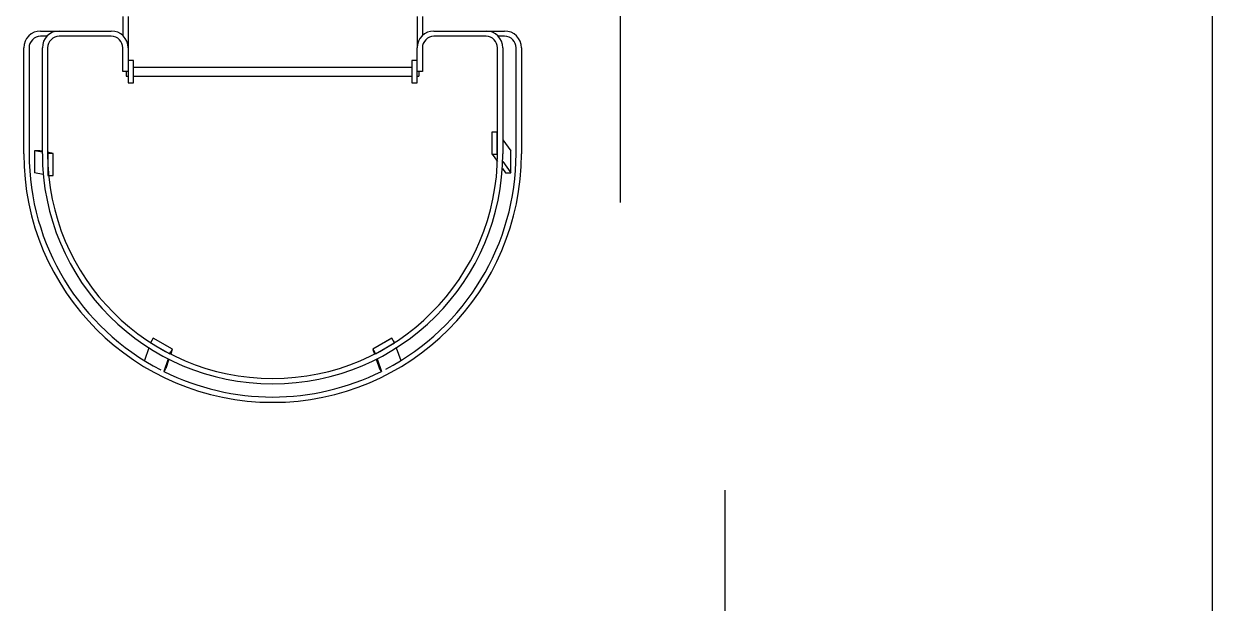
# Model space of a CAD drawing. Header units: inches. Extents: x 295136 to 296247, y 2627183 to 2627409.
# Drawn here: x 295244.888 to 295248.303, y 2627283.344 to 2627285.011 of the extents above; entities that cross this region are included whole.
import ezdxf

# ---------------------------------------------------------------- set-up
doc = ezdxf.new("R2010")
doc.units = ezdxf.units.IN
doc.header["$MEASUREMENT"] = 0
doc.layers.add('EQUIPMENT LAYOUT-EMBED 1_DWG$0$DwgTemplate', color=7, linetype='Continuous')
doc.layers.add('Layout', color=6, linetype='Continuous')

# ---------------------------------------------------------------- blocks, each defined once
blk = doc.blocks.new('A$C55974CAD')
at = {"layer": 'EQUIPMENT LAYOUT-EMBED 1_DWG$0$DwgTemplate', "color": 54, "lineweight": 25}
for p, q in [((53.8453, 3.3589), (53.8504, 3.3845)), ((53.9139, 3.3844), (53.8504, 3.3845)), ((53.905, 3.4149), (54.2098, 3.4149)), ((54.2098, 3.3997), (53.905, 3.3997)), ((53.9093, 3.3616), (53.9139, 3.3844)), ((53.9139, 3.3692), (53.9139, 3.3844)), ((53.905, 3.3616), (54.2098, 3.3616)), ((53.9124, 3.3616), (53.9139, 3.3692)), ((54.2428, 3.3485), (54.2428, 3.3667)), ((54.2581, 3.3667), (54.2581, 3.3133)), ((53.9061, 3.3456), (53.8426, 3.3456)), ((53.8426, 3.3456), (53.8426, 3.3304)), ((53.8426, 3.3304), (53.9061, 3.3304)), ((53.8934, 3.3304), (53.9061, 3.3304)), ((54.2098, 3.3464), (53.905, 3.3464)), ((53.9061, 3.3304), (53.9093, 3.3464)), ((53.9061, 3.3456), (53.9063, 3.3464)), ((53.9061, 3.3304), (53.9061, 3.3456)), ((53.9061, 3.3304), (53.9061, 3.3304)), ((54.2428, 3.1635), (54.2428, 3.3133)), ((54.2581, 3.3133), (54.2581, 3.1635)), ((54.173, 3.1152), (54.1095, 3.1152)), ((54.1095, 3.1152), (54.1095, 3.1)), ((54.1412, 3.1203), (54.1285, 3.1203)), ((54.1285, 3.1203), (54.1285, 3.1152)), ((54.1412, 3.1305), (54.2098, 3.1305)), ((54.1412, 3.1152), (54.1412, 3.1305)), ((54.2098, 3.1152), (54.173, 3.1152)), ((54.173, 3.1), (54.173, 3.1152)), ((54.3, 3.1152), (54.2098, 3.1152)), ((54.3, 3.1305), (54.245, 3.1305)), ((54.1095, 3.1), (54.173, 3.1)), ((54.1285, 3.1), (54.1285, 2.3)), ((54.1539, 3.1), (54.1539, 2.3)), ((53.347, 3.0555), (53.31, 3.0681)), ((53.3611, 3.0507), (53.3294, 2.9957)), ((53.3426, 2.988), (53.3743, 3.043)), ((53.3743, 3.043), (53.3611, 3.0507)), ((53.3742, 3.0432), (53.3684, 3.0464)), ((53.3741, 3.0431), (53.3742, 3.0432)), ((53.3155, 3.0003), (53.2786, 3.0129)), ((53.2786, 3.0118), (53.2869, 3.0071)), ((53.3142, 2.9977), (53.2869, 3.0071)), ((53.3427, 2.988), (53.3562, 3.0116)), ((53.3425, 2.9881), (53.3288, 2.9928)), ((53.3294, 2.9957), (53.3426, 2.988)), ((53.33, 2.9953), (53.3352, 2.9923)), ((53.3426, 2.9881), (53.3427, 2.988)), ((53.3427, 2.988), (53.3426, 2.9881)), ((53.3156, 2.3995), (53.2784, 2.3868)), ((53.2866, 2.3928), (53.2786, 2.3882)), ((53.3142, 2.4022), (53.2866, 2.3928)), ((53.3424, 2.4119), (53.3288, 2.4072)), ((53.3426, 2.4119), (53.3294, 2.4043)), ((53.3294, 2.4043), (53.3611, 2.3493)), ((53.3424, 2.4119), (53.3366, 2.4085)), ((53.3424, 2.4118), (53.3424, 2.4119)), ((53.3743, 2.3569), (53.3426, 2.4119)), ((53.3611, 2.3493), (53.3743, 2.3569)), ((53.3744, 2.357), (53.3618, 2.3786)), ((53.3743, 2.3569), (53.3744, 2.357)), ((53.347, 2.3445), (53.31, 2.3318)), ((53.3618, 2.3496), (53.3671, 2.3527)), ((54.1095, 2.3), (54.1095, 2.2847)), ((54.173, 2.3), (54.1095, 2.3)), ((54.173, 2.2847), (54.173, 2.3)), ((54.1095, 2.2847), (54.173, 2.2847)), ((54.1285, 2.2847), (54.1285, 2.2797)), ((54.1412, 2.2797), (54.1285, 2.2797)), ((54.1412, 2.2695), (54.1412, 2.2847)), ((54.2098, 2.2695), (54.1412, 2.2695)), ((54.173, 2.2847), (54.2098, 2.2847)), ((54.3, 2.2847), (54.2098, 2.2847)), ((54.3, 2.2695), (54.245, 2.2695)), ((54.2428, 2.0866), (54.2428, 2.2365)), ((54.2581, 2.2365), (54.2581, 2.0866)), ((54.2581, 2.0866), (54.2581, 2.0333)), ((53.9039, 2.0695), (53.8825, 2.054)), ((53.904, 2.0543), (53.903, 2.0536)), ((53.9039, 2.0696), (53.9039, 2.0543)), ((53.9674, 2.0696), (53.9039, 2.0696)), ((53.9039, 2.0543), (53.9674, 2.0543)), ((53.905, 2.0536), (54.2098, 2.0536)), ((53.9673, 2.0543), (53.9663, 2.0536)), ((53.9674, 2.0543), (53.9674, 2.0696)), ((54.2428, 2.0333), (54.2428, 2.0514)), ((53.8628, 2.0397), (53.8505, 2.0307)), ((53.8826, 2.0387), (53.8505, 2.0155)), ((53.8505, 2.0307), (53.8505, 2.0155)), ((53.8505, 2.0155), (53.9139, 2.0155)), ((54.2098, 2.0384), (53.905, 2.0384)), ((53.9453, 2.0384), (53.9139, 2.0155)), ((53.905, 2.0003), (54.2098, 2.0003)), ((54.2098, 1.985), (53.905, 1.985))]:
    blk.add_line(p, q, dxfattribs=at)
at = {"layer": 'EQUIPMENT LAYOUT-EMBED 1_DWG$0$DwgTemplate', "color": 1, "lineweight": 25}
for p, q in [((53.765, 1.7), (54.365, 1.7)), ((52.3373, 1.4), (52.9373, 1.4))]:
    blk.add_line(p, q, dxfattribs=at)
at = {"layer": 'EQUIPMENT LAYOUT-EMBED 1_DWG$0$DwgTemplate', "color": 7, "lineweight": 25}
blk.add_line((61, 0), (0, 0), dxfattribs=at)
at = {"layer": 'EQUIPMENT LAYOUT-EMBED 1_DWG$0$DwgTemplate', "color": 54, "lineweight": 25}
for centre, radius, start, end in [((53.905, 2.7), 0.715, 90, 270), ((53.905, 2.7), 0.6997, 90, 152.6691), ((54.2098, 3.3667), 0.0483, 0, 90), ((54.2098, 3.3667), 0.033, 0, 90), ((53.905, 2.7), 0.6616, 90, 270), ((54.2098, 3.3133), 0.0483, 0, 90), ((53.905, 2.7), 0.6464, 90, 270), ((54.2098, 3.3133), 0.033, 0, 90), ((54.2098, 3.1635), 0.033, 270, 0), ((54.2098, 3.1635), 0.0483, 270, 0), ((53.905, 2.7), 0.6997, 153.4567, 206.5488), ((53.905, 2.7), 0.6997, 207.6913, 270), ((54.2098, 2.2365), 0.0483, 0, 90), ((54.2098, 2.2365), 0.033, 0, 90), ((54.2098, 2.0866), 0.0483, 270, 0), ((54.2098, 2.0866), 0.033, 270, 0), ((54.2098, 2.0333), 0.0483, 270, 0), ((54.2098, 2.0333), 0.033, 270, 0)]:
    blk.add_arc(centre, radius, start, end, dxfattribs=at)

msp = doc.modelspace()

# ---------------------------------------------------------------- block references
at = {"layer": 'Layout', "rotation": 90}
msp.add_blockref('A$C55974CAD', (295248.3027, 2627230.7321), dxfattribs=at)

doc.saveas('drawing.dxf')
